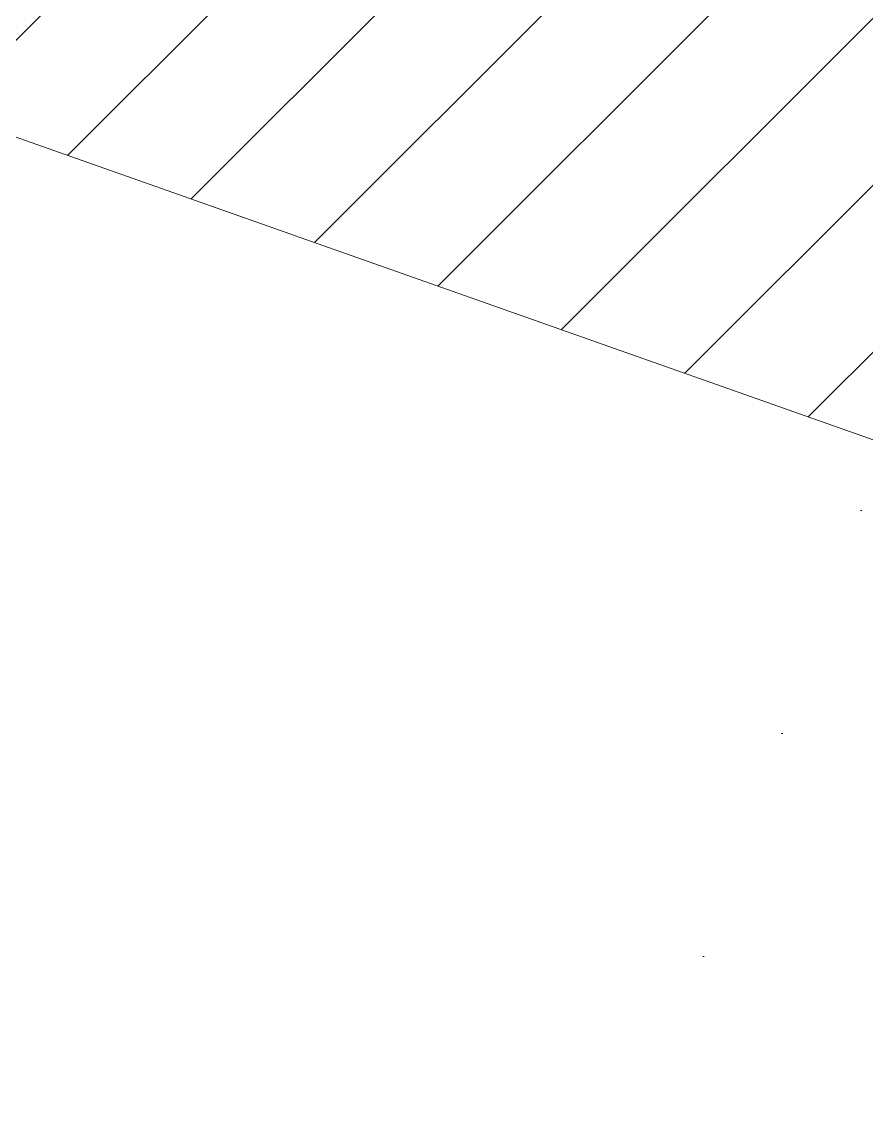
# Model space of a CAD drawing. Header units: centimetres. Extents: x -38353 to 28366, y -42745 to 17597.
# Drawn here: x -22173.1 to -21994.2, y -23882.6 to -23649.4 of the extents above; entities that cross this region are included whole.
import ezdxf

# ---------------------------------------------------------------- set-up
doc = ezdxf.new("R2010")
doc.units = ezdxf.units.CM
doc.header["$LTSCALE"] = 500
doc.linetypes.add('Dot 1mm', pattern=[0.1, 0, -0.1])
for name, color, linetype, lineweight in [('A-FLOR-LEVL-1', 51, 'Dot 1mm', 9), ('A-WALL', 113, 'Continuous', 9), ('A-WALL-PATT', 111, 'Continuous', 9)]:
    doc.layers.add(name, color=color, linetype=linetype, lineweight=lineweight)

msp = doc.modelspace()

# ---------------------------------------------------------------- hatches: boundary and pattern name
at = {"layer": 'A-WALL-PATT'}
h = msp.add_hatch(dxfattribs=at)
h.set_pattern_fill('FP_10', color=256, angle=70.5377, style=0, pattern_type=2)
h.set_pattern_definition([(44.9997, (-25016.31, -24126.335), (-17.67758, 17.67776), [])])
h.paths.add_polyline_path([(-20557.32, -24245.19), (-20524, -24150.9), (-20707.86, -24085.93), (-20719.45, -24118.72), (-20738.31, -24112.06), (-20726.72, -24079.27), (-21283.01, -23882.69), (-21316.33, -23976.97), (-20612.52, -24225.68)], flags=0)
h.paths.add_polyline_path([(-21330.47, -23971.97), (-21330.47, -23971.97), (-21297.15, -23877.69), (-21943.01, -23649.46), (-21976.33, -23743.74), (-21330.48, -23971.97)], flags=0)
h.paths.add_polyline_path([(-21990.47, -23738.74), (-21957.68, -23644.27), (-22461.59, -23466.22), (-22494.9, -23560.49), (-22143.11, -23684.8)], flags=0)

# ---------------------------------------------------------------- linework, layer by layer
at = {"layer": 'A-FLOR-LEVL-1'}
msp.add_line((-22362.68, -24792.03), (-14495.73, -2529.88), dxfattribs=at)
at = {"layer": 'A-WALL'}
msp.add_line((-21990.47, -23738.74), (-22494.9, -23560.49), dxfattribs=at)

doc.saveas('drawing.dxf')
